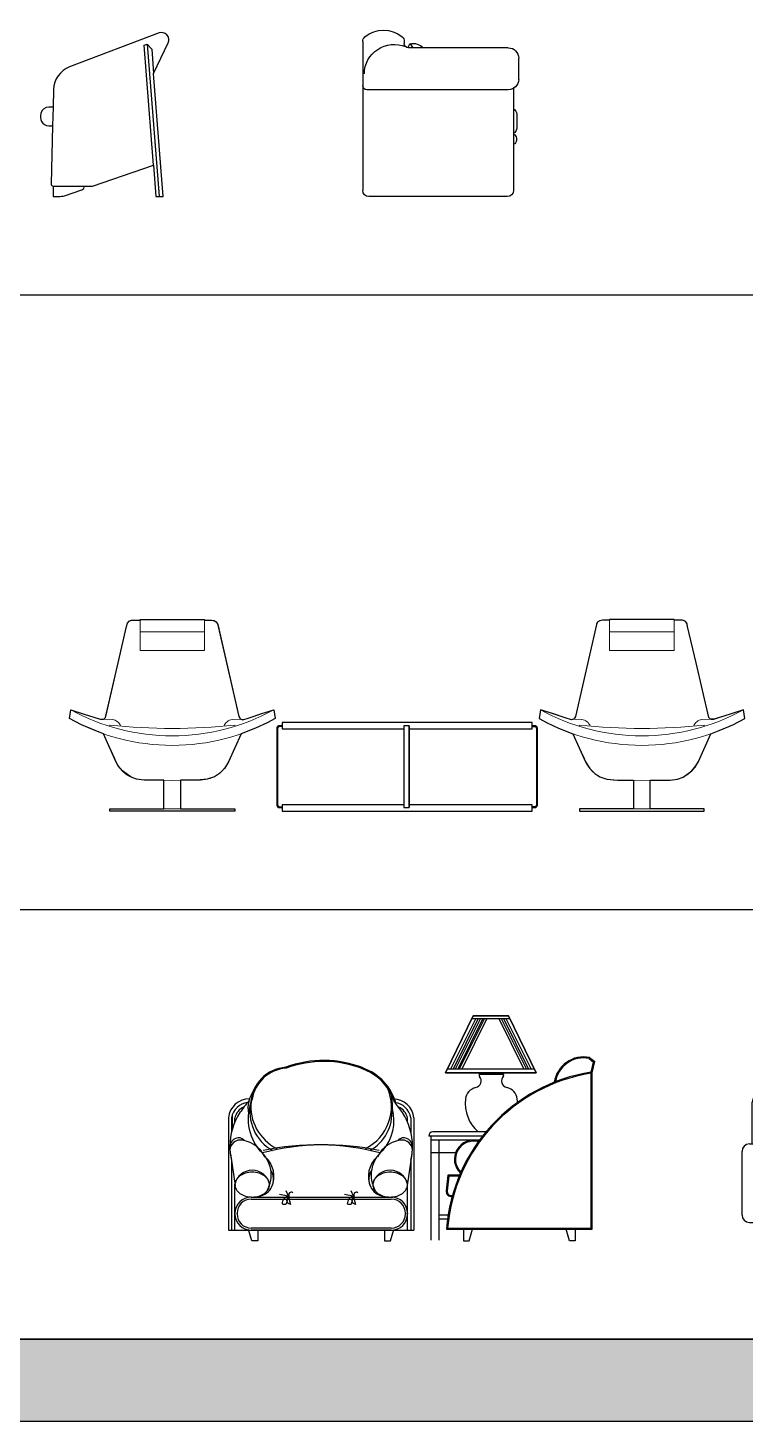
# Model space of a CAD drawing. Header units: millimetres. Extents: x 1987 to 28581, y 809 to 14560.
# Drawn here: x 16494 to 19942, y 809 to 7506 of the extents above; entities that cross this region are included whole.
import ezdxf

# ---------------------------------------------------------------- set-up
doc = ezdxf.new("R2010")
doc.units = ezdxf.units.MM
doc.set_wipeout_variables(frame=1)
doc.layers.add('www.cad-blocks.net', color=7, linetype='Continuous')

# ---------------------------------------------------------------- blocks, each defined once
blk = doc.blocks.new('A$C4A213C17')
at = {"lineweight": 0}
for p, q in [((274.3, 887.5), (174.8, 454.5)), ((339.3, 917.5), (304.3, 917.5)), ((339.3, 921), (649.3, 921)), ((339.3, 921), (339.3, 771)), ((649.3, 771), (649.3, 921)), ((684.3, 917.5), (649.3, 917.5)), ((714.3, 887.5), (813.9, 454.5)), ((2531.8, 887.5), (2432.2, 454.5)), ((2561.8, 917.5), (2596.8, 917.5)), ((2906.8, 921), (2596.8, 921)), ((2596.8, 771), (2596.8, 921)), ((2906.8, 921), (2906.8, 771)), ((2906.8, 917.5), (2941.8, 917.5)), ((2971.8, 887.5), (3071.4, 454.5)), ((339.3, 861), (649.3, 861)), ((2906.8, 861), (2596.8, 861)), ((339.3, 771), (649.3, 771)), ((2906.8, 771), (2596.8, 771)), ((6.4, 486.7), (0, 444.7)), ((6.4, 486.7), (149, 440)), ((982.3, 486.7), (839.6, 440)), ((982.3, 486.7), (988.7, 444.7)), ((2263.8, 486.7), (2257.5, 444.7)), ((2263.8, 486.7), (2406.5, 440)), ((3239.8, 486.7), (3097.1, 440)), ((3239.8, 486.7), (3246.1, 444.7)), ((165, 441.9), (205.9, 439.5)), ((194.3, 412.2), (194.3, 406.8)), ((823.7, 441.9), (782.8, 439.5)), ((794.3, 412.2), (794.3, 406.8)), ((2422.4, 441.9), (2463.3, 439.5)), ((2451.8, 412.2), (2451.8, 406.8)), ((3081.2, 441.9), (3040.3, 439.5)), ((3051.8, 412.2), (3051.8, 406.8)), ((217.7, 252.2), (163, 371.6)), ((771, 252.2), (825.7, 371.6)), ((2475.2, 252.2), (2420.4, 371.6)), ((3028.4, 252.2), (3083.2, 371.6)), ((358.6, 148.6), (494.3, 147)), ((454.3, 147.5), (454.3, 10)), ((630.1, 148.6), (494.3, 147)), ((534.3, 147.5), (534.3, 10)), ((2616.1, 148.6), (2751.8, 147)), ((2711.8, 147.5), (2711.8, 10)), ((2887.5, 148.6), (2751.8, 147)), ((2791.8, 147.5), (2791.8, 10)), ((794.3, 10), (194.3, 10)), ((194.3, 10), (194.3, 0)), ((794.3, 0), (794.3, 10)), ((2451.8, 0), (2451.8, 10)), ((2451.8, 10), (3051.8, 10)), ((3051.8, 10), (3051.8, 0)), ((194.3, 0), (794.3, 0)), ((3051.8, 0), (2451.8, 0))]:
    blk.add_line(p, q, dxfattribs=at)
for p, q in [((234, 712.1), (274.3, 887.5)), ((274.3, 887.5), (279, 903.5)), ((279, 903.5), (286.9, 911.9)), ((286.9, 911.9), (298.8, 917)), ((298.8, 917), (339.3, 917)), ((339.3, 921), (649.3, 921)), ((339.3, 917), (339.3, 921)), ((649.3, 921), (649.3, 917.5)), ((649.3, 917.5), (684.3, 917.5)), ((684.3, 917.5), (696.6, 914.8)), ((696.6, 914.8), (705.5, 908.7)), ((705.5, 908.7), (712.8, 897)), ((712.8, 897), (813.9, 454.5)), ((2533.4, 897), (2432.2, 454.5)), ((2540.6, 908.7), (2533.4, 897)), ((2549.5, 914.8), (2540.6, 908.7)), ((2561.8, 917.5), (2549.5, 914.8)), ((2596.8, 917.5), (2561.8, 917.5)), ((2906.8, 921), (2596.8, 921)), ((2596.8, 921), (2596.8, 917.5)), ((2906.8, 917), (2906.8, 921)), ((2947.4, 917), (2906.8, 917)), ((2959.3, 911.9), (2947.4, 917)), ((2967.1, 903.5), (2959.3, 911.9)), ((2971.8, 887.5), (2967.1, 903.5)), ((3012.1, 712.1), (2971.8, 887.5)), ((173.1, 449.9), (234, 712.1)), ((3073, 449.9), (3012.1, 712.1)), ((0, 444.7), (6.4, 486.7)), ((6.4, 486.7), (70.1, 465.8)), ((924.8, 467.9), (982.3, 486.7)), ((982.3, 486.7), (988.7, 444.7)), ((2263.8, 486.7), (2257.5, 444.7)), ((2321.3, 467.9), (2263.8, 486.7)), ((3239.8, 486.7), (3176, 465.8)), ((3246.1, 444.7), (3239.8, 486.7)), ((57.7, 414.9), (0, 444.7)), ((123.6, 386.2), (57.7, 414.9)), ((70.1, 465.8), (142, 442.3)), ((142, 442.3), (165, 441.9)), ((165, 441.9), (173.1, 449.9)), ((813.9, 454.5), (818.3, 445.9)), ((818.3, 445.9), (823.7, 441.9)), ((823.7, 441.9), (833.4, 439)), ((833.4, 439), (863.8, 447.9)), ((863.8, 447.9), (924.8, 467.9)), ((949.9, 424.1), (894.5, 398.3)), ((988.7, 444.7), (949.9, 424.1)), ((997.7, 402.4), (997.2, 401)), ((998.5, 404), (997.7, 402.4)), ((999.8, 405.7), (998.5, 404)), ((1001.3, 407.1), (999.8, 405.7)), ((1002.8, 408.2), (1001.3, 407.1)), ((1004.6, 409.1), (1002.8, 408.2)), ((1006.8, 409.8), (1004.6, 409.1)), ((1009.2, 410), (1006.8, 409.8)), ((1021.7, 410), (1009.2, 410)), ((1021.7, 406), (1009.2, 406)), ((2224.4, 425), (1021.7, 425)), ((1021.7, 425), (1021.7, 410)), ((2224.4, 425), (1021.7, 425)), ((1021.7, 425), (1021.7, 395)), ((1607.3, 410), (1607.3, 16.1)), ((1632.3, 410), (1607.3, 410)), ((1607.3, 410), (1607.3, 16.1)), ((1632.3, 410), (1632.3, 16.1)), ((1632.3, 16.1), (1632.3, 410)), ((2224.4, 410), (2224.4, 425)), ((2224.4, 395), (2224.4, 425)), ((2236.9, 410), (2224.4, 410)), ((2224.4, 406), (2236.9, 406)), ((2238.5, 409.9), (2236.9, 410)), ((2241.2, 409.2), (2238.5, 409.9)), ((2243.4, 408.2), (2241.2, 409.2)), ((2245.8, 406.3), (2243.4, 408.2)), ((2246.6, 405.4), (2245.8, 406.3)), ((2248, 403.3), (2246.6, 405.4)), ((2249, 400.7), (2248, 403.3)), ((2257.5, 444.7), (2296.2, 424.1)), ((2296.2, 424.1), (2351.6, 398.3)), ((2382.3, 447.9), (2321.3, 467.9)), ((2412.7, 439), (2382.3, 447.9)), ((2422.4, 441.9), (2412.7, 439)), ((2427.8, 445.9), (2422.4, 441.9)), ((2432.2, 454.5), (2427.8, 445.9)), ((3081.2, 441.9), (3073, 449.9)), ((3104.2, 442.3), (3081.2, 441.9)), ((3176, 465.8), (3104.2, 442.3)), ((3122.5, 386.2), (3188.4, 414.9)), ((3188.4, 414.9), (3246.1, 444.7)), ((163, 371.6), (123.6, 386.2)), ((222.8, 238.7), (163, 371.6)), ((825.7, 371.6), (765.1, 237)), ((894.5, 398.3), (825.7, 371.6)), ((996.8, 399), (996.7, 397.5)), ((996.7, 397.5), (996.7, 28.6)), ((997.2, 401), (996.8, 399)), ((1000.7, 397.5), (1000.7, 28.6)), ((1021.7, 395), (1607.3, 395)), ((1632.3, 395), (2224.4, 395)), ((2245.4, 397.5), (2245.4, 28.6)), ((2249.4, 397.5), (2249, 400.7)), ((2249.4, 28.6), (2249.4, 397.5)), ((2351.6, 398.3), (2420.4, 371.6)), ((2420.4, 371.6), (2481, 237)), ((3023.3, 238.7), (3083.2, 371.6)), ((3083.2, 371.6), (3122.5, 386.2)), ((234.4, 217.1), (222.8, 238.7)), ((254.5, 192.3), (234.4, 217.1)), ((745.2, 204.5), (721.1, 180.7)), ((765.1, 237), (745.2, 204.5)), ((2481, 237), (2500.9, 204.5)), ((2500.9, 204.5), (2525.1, 180.7)), ((2991.7, 192.3), (3011.7, 217.1)), ((3011.7, 217.1), (3023.3, 238.7)), ((296.2, 163), (254.5, 192.3)), ((322.9, 153.3), (296.2, 163)), ((358.6, 148.6), (322.9, 153.3)), ((401.5, 148.1), (358.6, 148.6)), ((454.3, 147.5), (401.5, 148.1)), ((454.3, 10), (454.3, 147.5)), ((611.9, 148.4), (534.3, 147.5)), ((534.3, 147.5), (534.3, 10)), ((662.1, 152.4), (611.9, 148.4)), ((696.5, 164.9), (662.1, 152.4)), ((721.1, 180.7), (696.5, 164.9)), ((2525.1, 180.7), (2549.6, 164.9)), ((2549.6, 164.9), (2584, 152.4)), ((2584, 152.4), (2634.2, 148.4)), ((2634.2, 148.4), (2711.8, 147.5)), ((2711.8, 147.5), (2711.8, 10)), ((2791.8, 147.5), (2844.6, 148.1)), ((2791.8, 10), (2791.8, 147.5)), ((2844.6, 148.1), (2887.5, 148.6)), ((2887.5, 148.6), (2923.3, 153.3)), ((2923.3, 153.3), (2950, 163)), ((2950, 163), (2991.7, 192.3)), ((194.3, 0), (194.3, 10)), ((194.3, 10), (454.3, 10)), ((534.3, 10), (794.3, 10)), ((794.3, 10), (794.3, 0)), ((996.7, 28.6), (997.1, 25.7)), ((997.1, 25.7), (998.1, 22.9)), ((998.1, 22.9), (999.5, 20.7)), ((999.5, 20.7), (1000.4, 19.8)), ((1000.4, 19.8), (1002.2, 18.3)), ((1002.2, 18.3), (1003.9, 17.3)), ((1003.9, 17.3), (1005.4, 16.7)), ((1005.4, 16.7), (1007.5, 16.2)), ((1007.5, 16.2), (1009.2, 16.1)), ((1009.2, 20.1), (1021.7, 20.1)), ((1009.2, 16.1), (1021.7, 16.1)), ((1607.3, 30), (1021.7, 30)), ((1021.7, 30), (1021.7, 0)), ((1021.7, 16.1), (1021.7, 0)), ((1607.3, 16.1), (1632.3, 16.1)), ((2224.4, 30), (1632.3, 30)), ((2224.4, 0), (2224.4, 30)), ((2236.9, 20.1), (2224.4, 20.1)), ((2224.4, 0), (2224.4, 16.1)), ((2224.4, 16.1), (2236.9, 16.1)), ((2236.9, 16.1), (2239.6, 16.4)), ((2239.6, 16.4), (2241.3, 16.9)), ((2241.3, 16.9), (2244.2, 18.4)), ((2244.2, 18.4), (2245.8, 19.8)), ((2245.8, 19.8), (2247.5, 22)), ((2247.5, 22), (2248.6, 24.2)), ((2248.6, 24.2), (2249.3, 26.7)), ((2249.3, 26.7), (2249.4, 28.6)), ((2711.8, 10), (2451.8, 10)), ((2451.8, 10), (2451.8, 0)), ((3051.8, 10), (2791.8, 10)), ((3051.8, 0), (3051.8, 10)), ((794.3, 0), (194.3, 0)), ((1021.7, 0), (1623.1, 0)), ((1021.7, 0), (2224.4, 0)), ((1623.1, 0), (2224.4, 0)), ((2451.8, 0), (3051.8, 0))]:
    blk.add_line(p, q)
for centre, radius, start, end in [((304.3, 887.5), 30, 90, 180), ((684.3, 887.5), 30, 0, 90), ((2561.8, 887.5), 30, 90, 180), ((2941.8, 887.5), 30, 0, 90), ((497.8, 1381.6), 1021, 241.22308, 269.80304), ((490.8, 1381.6), 1021, 270.19696, 298.77692), ((2755.3, 1381.6), 1021, 241.22308, 269.80304), ((2748.3, 1381.6), 1021, 270.19696, 298.77692), ((497.8, 1336.1), 1021, 240.81566, 269.80304), ((155.3, 459), 20, 251.8703, 347.04803), ((494.3, 3358.6), 2961.6, 264.18624, 275.81376), ((200.5, 391.3), 48.4, 19.39069, 83.69185), ((490.8, 1336.1), 1021, 270.19696, 299.18434), ((788.1, 391.3), 48.4, 96.30815, 160.60931), ((833.4, 459), 20, 192.95197, 288.1297), ((2755.3, 1336.1), 1021, 240.81566, 269.80304), ((2412.7, 459), 20, 251.8703, 347.04803), ((2751.8, 3358.6), 2961.6, 264.18624, 275.81376), ((2458, 391.3), 48.4, 19.39069, 83.69185), ((2748.3, 1336.1), 1021, 270.19696, 299.18434), ((3045.6, 391.3), 48.4, 96.30815, 160.60931), ((3090.9, 459), 20, 192.95197, 288.1297), ((360.3, 298.6), 150, 198.02043, 269.33496), ((628.3, 298.6), 150, 270.66504, 341.97957), ((2617.8, 298.6), 150, 198.02043, 269.33496), ((2885.8, 298.6), 150, 270.66504, 341.97957)]:
    blk.add_arc(centre, radius, start, end, dxfattribs=at)
for centre, start, end in [((1009.2, 397.5), 90, 180), ((2236.9, 397.5), 0, 90), ((1009.2, 28.6), 180, 270), ((2236.9, 28.6), 270, 0)]:
    blk.add_arc(centre, 8.5, start, end)
blk = doc.blocks.new('A$C425441F1')
for points in [[(1639.3, 0), (1667.3, 0), (1667.3, 55.3), (1748.6, 55.3), (1748.6, 807.4), (1761.1, 860.7), (1735.7, 880.7), (1703.4, 883.3), (1675.8, 879.6), (1656.2, 873.5), (1635.2, 863.3), (1619.6, 852.6), (1605.1, 839.5), (1596.7, 829.9), (1583.2, 810), (1573.2, 788.1), (1567.6, 767.7), (1566.5, 761.6), (1541.6, 750.9), (1510.7, 736.6), (1488.3, 725.3), (1464.5, 712.2), (1433.4, 693.6), (1409.1, 677.8), (1389.7, 664.2), (1388.2, 683.8), (1383.3, 700), (1376.2, 712), (1365.5, 723.2), (1352, 731.8), (1342.1, 735.4), (1331.7, 738.6), (1325, 742.7), (1317.7, 750.9), (1314.2, 758.8), (1312.9, 767.9), (1315.6, 780.8), (1321.1, 788.9), (1323.4, 793.7), (1323.6, 797.2), (1323.1, 800), (1320.5, 804.5), (1317.8, 806.7), (1317.8, 807.1), (1478.8, 807.1), (1345.8, 1080.7), (1177.3, 1080.7), (1044.3, 807.1), (1211.1, 807.1), (1211.1, 806.7), (1207.8, 803.9), (1205.8, 800.4), (1205.1, 796.3), (1207.6, 788.9), (1211.4, 783.4), (1213.5, 778.7), (1215.3, 769.8), (1215.1, 763.9), (1214.1, 759), (1208.8, 748.5), (1201.9, 741.7), (1195.3, 738), (1185.9, 735.4), (1176, 731.7), (1166.8, 726.4), (1159.9, 720.8), (1156.8, 717.7), (1149.3, 708.1), (1145.7, 701.6), (1143.6, 696.9), (1138.7, 669.7), (1138.7, 651.6), (1140.7, 631.8), (1142.6, 621.6), (1148.5, 600.5), (1162.8, 569), (1176.9, 547.8), (1188.6, 534.2), (1200, 523), (983, 523), (977.7, 522.3), (971.8, 519.6), (965.5, 512.8), (963.3, 506.8), (963, 503), (974.8, 503), (974.8, 3), (1013, 3), (1013, 103), (1053.6, 103), (1052.7, 96.1), (1051.6, 86.5), (1049.3, 63.6), (1048.6, 55.3), (1130.1, 55.3), (1130.1, 0), (1157.9, 0), (1174.1, 55.3), (1623.1, 55.6)], [(778.6, 0), (750.6, 0), (750.6, 50.4), (141.4, 50.4), (141.4, 0), (113.4, 0), (98.1, 50.4), (0, 50.4), (0, 590.4), (3.6, 609.1), (14.7, 633.7), (36.6, 658.7), (60.6, 673.3), (86.6, 680.5), (100.5, 681.5), (107.8, 698), (118.3, 717), (136.4, 751.3), (159.1, 779.5), (188.4, 803.6), (213.2, 817.4), (239.4, 827.1), (258.7, 831.4), (276, 833.4), (301.1, 842.1), (332.2, 850.9), (368.4, 858.6), (403.3, 863.5), (432.7, 865.8), (472.6, 866.2), (499.3, 864.8), (525, 862.1), (551.9, 857.9), (572.9, 853.6), (591.1, 849.1), (612.6, 842.8), (648, 830.4), (661.5, 823.7), (679.5, 815.2), (707.5, 798.2), (726.7, 783.3), (755.4, 754.4), (773.7, 729.8), (788.1, 704.9), (796.6, 686.1), (798.5, 681.2), (818, 677.9), (833.5, 672.3), (851.7, 661.6), (864.4, 650.3), (878.3, 632.1), (887.5, 611.7), (891.4, 595.2), (892, 590.4), (892, 50.4), (793.9, 50.4)]]:
    blk.add_wipeout(points)
for p, q in [((1044.3, 807.1), (1177.3, 1080.7)), ((1177.3, 1080.7), (1044.3, 807.1)), ((1177.3, 1080.7), (1345.8, 1080.7)), ((1345.8, 1080.7), (1177.3, 1080.7)), ((1345.8, 1080.7), (1478.8, 807.1)), ((1478.8, 807.1), (1345.8, 1080.7)), ((1188.8, 1068), (1069.3, 827.4)), ((1201.1, 1068), (1081.6, 827.4)), ((1211.2, 1068), (1091.7, 827.4)), ((1223.5, 1068), (1104, 827.4)), ((1230.5, 1068), (1110.9, 827.4)), ((1242.8, 1068), (1123.2, 827.4)), ((1171, 1067.8), (1351.9, 1067.8)), ((1299.6, 1068), (1419.2, 827.4)), ((1311.9, 1068), (1431.5, 827.4)), ((1322, 1068), (1441.5, 827.4)), ((1334.3, 1068), (1453.8, 827.4)), ((1733.6, 876.1), (1755.5, 858.7)), ((1735.7, 880.7), (1761.1, 860.7)), ((1478.8, 807.1), (1044.3, 807.1)), ((1044.3, 807.1), (1478.8, 807.1)), ((1053.8, 826.7), (1469.3, 826.7)), ((1211, 806.7), (1317.8, 806.7)), ((1743.6, 60.3), (1743.6, 805)), ((1744.1, 810.1), (1755.5, 858.7)), ((1748.6, 807.4), (1761.1, 860.7)), ((1748.6, 55.3), (1748.6, 807.4)), ((1205.6, 800), (1323.1, 800)), ((18.2, 603.6), (18.2, 536.8)), ((0, 590.4), (0, 50.4)), ((15, 591.1), (15, 521.6)), ((31, 569.9), (31, 588.4)), ((861, 569.9), (861, 588.4)), ((877, 591.1), (877, 521.6)), ((892, 590.4), (892, 50.4)), ((1222, 503), (963, 503)), ((974.8, 3), (974.8, 503)), ((1206.8, 483), (974.8, 483)), ((1238.2, 523), (983, 523)), ((1013, 3), (1013, 483)), ((10, 417.4), (32, 265.4)), ((882, 417.4), (860, 265.4)), ((1092.2, 423), (974.8, 423)), ((15, 385.1), (15, 50.4)), ((877, 385.1), (877, 50.4)), ((31, 50.4), (31, 272.3)), ((861, 50.4), (861, 272.3)), ((1055.6, 314.3), (1046.6, 240.3)), ((1060.1, 309.3), (1051.6, 239.7)), ((1111.1, 314.3), (1055.6, 314.3)), ((1109, 309.3), (1060.1, 309.3)), ((108.8, 209.4), (790.1, 209.4)), ((109.6, 209.4), (783, 209.4)), ((245.5, 223.1), (286.9, 216)), ((276.3, 240.8), (286.9, 216)), ((286.9, 216), (276.9, 175.2)), ((285.7, 179.9), (278.3, 201.7)), ((286.9, 216), (298.3, 173.5)), ((558.4, 223.2), (599.9, 216.1)), ((589.2, 240.9), (599.9, 216.1)), ((599.9, 216.1), (589.8, 175.3)), ((598.7, 180), (591.2, 201.8)), ((599.9, 216.1), (611.2, 173.6)), ((109.6, 199.4), (783, 199.4)), ((298.3, 173.5), (285.7, 179.9)), ((611.2, 173.6), (598.7, 180)), ((31.6, 128.4), (31.6, 131.4)), ((41.6, 128.4), (41.6, 131.4)), ((851, 131.4), (851, 128.4)), ((861, 131.4), (861, 128.4)), ((1056.5, 123), (1013, 123)), ((1053.6, 103), (1013, 103)), ((0, 50.4), (892, 50.4)), ((113.4, 0), (97.2, 53.4)), ((783, 60.4), (109.6, 60.4)), ((783, 50.4), (109.6, 50.4)), ((141.4, 0), (113.4, 0)), ((141.4, 50.4), (141.4, 0)), ((750.6, 50.4), (750.6, 0)), ((750.6, 0), (778.6, 0)), ((778.6, 0), (794.8, 53.4)), ((1048.6, 55.3), (1748.6, 55.3)), ((1054, 60.3), (1743.6, 60.3)), ((1129.9, 52.6), (1129.9, 0)), ((1129.9, 0), (1157.9, 0)), ((1157.9, 0), (1174.2, 55.6)), ((1639.3, 0), (1623.1, 55.6)), ((1667.3, 0), (1639.3, 0)), ((1667.3, 52.6), (1667.3, 0))]:
    blk.add_line(p, q)
for centre, radius, start, end in [((1708.4, 739.8), 143.6, 79.04863, 171.25431), ((1708.4, 739.8), 138.6, 79.54872, 170.04108), ((289.3, 651.4), 182.6, 93.98554, 176.965), ((289.3, 651.4), 177.6, 93.98554, 170.87908), ((458.1, 348.7), 517.8, 68.48427, 110.59163), ((458.1, 348.7), 512.8, 68.48427, 110.59163), ((563, 591.9), 246.9, 17.59174, 71.24187), ((563, 591.9), 251.9, 14.36591, 71.24187), ((1873.1, -6.5), 826.8, 98.97406, 175.71099), ((1873.1, -6.5), 821.8, 99.06415, 175.33516), ((1217.2, 796.3), 12.1, 120.89137, 217.62225), ((1311.5, 796.3), 12.1, 322.37775, 59.10863), ((1183, 767.9), 32.3, 282.2329, 40.47748), ((1345.2, 767.9), 32.3, 135.10293, 257.7671), ((100.5, 580.5), 100.9, 89.51133, 174.40695), ((508.9, 316.7), 542.9, 139.07161, 146.58152), ((242.1, 635.9), 148, 144.27044, 189.52764), ((333.5, 586), 238.7, 156.9166, 219.74968), ((560.7, 643.7), 223.1, 296.13866, 23.99669), ((512.5, 645.7), 276.4, 357.45146, 12.4082), ((791.5, 580.5), 100.9, 5.59305, 89.14406), ((1322.1, 660.2), 183.7, 173.56714, 228.32095), ((1203.5, 673.6), 64.2, 102.2329, 173.56714), ((1324.7, 673.6), 64.2, 6.43286, 77.7671), ((1206.1, 660.2), 183.7, 1.24522, 6.43286), ((301.8, 453.4), 294.8, 146.58152, 180), ((104.5, 574.5), 91, 97.77354, 169.49072), ((104.5, 574.5), 74.8, 113.01424, 169.27039), ((316.8, 619.2), 213.4, 167.29826, 240.57494), ((331.3, 643.7), 223.1, 173.61066, 243.86134), ((579.4, 614.6), 207.2, 299.03654, 4.56537), ((578.1, 577), 217.9, 318.77231, 15.01061), ((383.1, 316.7), 542.9, 33.41848, 40.11135), ((787.5, 574.5), 91, 10.50928, 82.22646), ((787.5, 574.5), 74.8, 10.72961, 66.98576), ((590.2, 453.4), 294.8, 0, 33.41848), ((56.7, 434.2), 49.4, 95.51029, 189.15847), ((48.3, 453.8), 40.5, 46.90393, 174.94508), ((49, 344.1), 139.3, 24.26275, 91.64788), ((843, 344.1), 139.3, 88.35212, 155.73725), ((843.7, 453.8), 40.5, 5.05492, 133.09607), ((835.3, 434.2), 49.4, 350.84153, 84.48971), ((983, 503), 20, 90, 180), ((1177.9, 391.7), 91.3, 73.37939, 227.0029), ((1177.9, 391.7), 86.3, 74.53834, 225.84395), ((301.8, 453.4), 294.8, 180, 193.37903), ((52.4, 315.2), 153.2, 329.90326, 50.44776), ((468.1, -775.2), 1235.6, 77.99932, 104.24729), ((423.9, -775.2), 1235.6, 75.75271, 102.00068), ((92.5, 308.8), 126.8, 335.58147, 48.23513), ((799.5, 308.8), 126.8, 131.76487, 204.41853), ((839.6, 315.2), 153.2, 129.55224, 210.09674), ((590.2, 453.4), 294.8, 346.62097, 0), ((114.7, 252.6), 85.8, 14.00744, 167.36485), ((135.5, 294.2), 81.5, 277.39952, 32.81788), ((756.5, 294.2), 81.5, 147.18212, 262.60048), ((777.3, 252.6), 85.8, 12.63515, 165.99256), ((74.1, 269.4), 43.1, 149.83094, 180), ((74.1, 269.4), 43.1, 180, 210.16906), ((93.5, 258.1), 65.5, 125.47272, 149.83094), ((106.2, 240.2), 87.4, 106.4444, 125.47272), ((114.5, 212.1), 116.8, 90, 106.4444), ((114.5, 212.1), 116.8, 73.5556, 90), ((122.8, 240.2), 87.4, 54.52728, 73.5556), ((135.5, 258.1), 65.5, 30.16906, 54.52728), ((154.9, 269.4), 43.1, 0, 30.16906), ((154.9, 269.4), 43.1, 329.83094, 0), ((737.1, 269.4), 43.1, 149.83094, 180), ((737.1, 269.4), 43.1, 180, 210.16906), ((756.5, 258.1), 65.5, 125.47272, 149.83094), ((769.2, 240.2), 87.4, 106.4444, 125.47272), ((777.5, 212.1), 116.8, 90, 106.4444), ((777.5, 212.1), 116.8, 73.5556, 90), ((785.8, 240.2), 87.4, 54.52728, 73.5556), ((798.5, 258.1), 65.5, 30.16906, 54.52728), ((817.9, 269.4), 43.1, 0, 30.16906), ((817.9, 269.4), 43.1, 329.83094, 0), ((109.6, 131.4), 78, 90, 180), ((93.5, 280.6), 65.5, 210.16906, 234.52728), ((106.2, 298.5), 87.4, 234.52728, 253.5556), ((114.5, 326.6), 116.8, 253.5556, 270), ((114.5, 326.6), 116.8, 270, 286.4444), ((122.8, 298.5), 87.4, 286.4444, 305.47272), ((135.5, 280.6), 65.5, 305.47272, 329.83094), ((294.4, 177.6), 35.9, 92.88464, 181.89999), ((302.4, 220.7), 12.2, 53.39584, 216.551), ((607.4, 177.7), 35.9, 92.88464, 181.89999), ((615.4, 220.8), 12.2, 53.39584, 216.551), ((756.5, 280.6), 65.5, 210.16906, 234.52728), ((769.2, 298.5), 87.4, 234.52728, 253.5556), ((777.5, 326.6), 116.8, 253.5556, 270), ((777.5, 326.6), 116.8, 270, 286.4444), ((783, 131.4), 78, 0, 90), ((785.8, 298.5), 87.4, 286.4444, 305.47272), ((798.5, 280.6), 65.5, 305.47272, 329.83094), ((1071.6, 237.3), 25.1, 173.06565, 279.7438), ((1071.6, 237.3), 20.1, 173.06565, 286.68084), ((109.6, 131.4), 68, 90, 180), ((271.5, 234.5), 59.6, 257.43584, 275.18833), ((584.4, 234.6), 59.6, 257.43584, 275.18833), ((783, 131.4), 68, 0, 90), ((109.6, 128.4), 78, 180, 270), ((109.6, 128.4), 68, 180, 270), ((783, 128.4), 68, 270, 0), ((783, 128.4), 78, 270, 0)]:
    blk.add_arc(centre, radius, start, end)
blk = doc.blocks.new('A$C3DA133B5')
for p, q in [((84.4, 702.7), (887.1, 702.7)), ((49, 465.8), (49, 667.3)), ((342.7, 481.2), (284.1, 604.8)), ((284.1, 604.8), (355.7, 591.8)), ((420.9, 591.8), (629.3, 630.9)), ((609.8, 624.4), (551.1, 591.8)), ((629.3, 630.9), (668.4, 656.9)), ((668.4, 656.9), (655.3, 520.2)), ((922.5, 465.8), (922.5, 667.3)), ((290.6, 598.3), (336.2, 552.8)), ((355.7, 598.3), (420.9, 591.8)), ((355.7, 591.8), (433.9, 552.8)), ((655.3, 520.2), (661.9, 572.3)), ((661.9, 572.3), (733.5, 422.6)), ((401.3, 377.1), (342.7, 481.2)), ((0, 123.9), (0, 430.4)), ((35.4, 465.8), (150.4, 465.8)), ((185.8, 88.5), (185.8, 430.4)), ((394.8, 357.6), (414.4, 422.6)), ((414.4, 422.6), (401.3, 377.1)), ((740, 383.6), (707.5, 416.1)), ((733.5, 422.6), (746.5, 357.6)), ((779.2, 88.5), (779.2, 430.4)), ((814.6, 465.8), (929.6, 465.8)), ((965, 123.9), (965, 430.4)), ((996.6, 465.8), (1381.1, 465.8)), ((996.6, 0), (996.6, 465.8)), ((1024.7, 436.9), (1348.3, 436.9)), ((1024.7, 0), (1024.7, 436.9)), ((1024.9, 430.9), (1347.5, 430.9)), ((1030.2, 271.2), (1030.2, 436.9)), ((1033.2, 424.5), (1304.5, 396)), ((1348.3, 0), (1348.3, 436.9)), ((1381.1, 0), (1381.1, 465.8)), ((185.8, 359.1), (779.2, 359.1)), ((603.2, 357.6), (394.8, 357.6)), ((674.9, 370.6), (603.2, 357.6)), ((746.5, 357.6), (629.3, 377.1)), ((629.3, 377.1), (674.9, 370.6)), ((1304.5, 396), (1348.3, 271.2)), ((1024.7, 271.2), (1348.3, 271.2)), ((185.8, 209.4), (779.2, 209.4)), ((35.4, 88.5), (929.6, 88.5)), ((35.4, 88.5), (929.6, 88.5)), ((74.7, 88.5), (74.7, 0)), ((133.1, 88.5), (133.1, 0)), ((840.8, 88.5), (840.8, 0)), ((899.3, 88.5), (899.3, 0)), ((1024.7, 88.5), (1348.3, 88.5)), ((1024.9, 83.3), (1347.5, 83.3)), ((74.7, 0), (133.1, 0)), ((840.8, 0), (899.3, 0)), ((996.6, 0), (1024.7, 0)), ((1348.3, 0), (1381.1, 0))]:
    blk.add_line(p, q)
for centre, start, end in [((84.4, 667.3), 90, 180), ((887.1, 667.3), 0, 90), ((35.4, 430.4), 90, 180), ((150.4, 430.4), 0, 90), ((814.6, 430.4), 90, 180), ((929.6, 430.4), 0, 90), ((35.4, 123.9), 180, 270), ((929.6, 123.9), 270, 0)]:
    blk.add_arc(centre, 35.4, start, end)
blk = doc.blocks.new('A$C1C0D064E')
for p, q in [((549.8, 744.8, 342.9), (549.8, 734.9, 342.9)), ((749.8, 744.8, 342.9), (749.8, 30, 342.9)), ((50, 714.9, 342.9), (529.8, 714.9, 342.9)), ((0, 563.3, 342.9), (0, 664.9, 342.9)), ((25, 520, 342.9), (25, 30, 342.9)), ((50, 513.3, 342.9), (729.8, 513.3, 342.9)), ((9.3, 395.3, 342.9), (9.3, 330, 342.9)), ((11.2, 280, 342.9), (11.2, 270, 342.9)), ((55, 0, 342.9), (719.8, 0, 342.9))]:
    blk.add_line(p, q)
for centre, radius, start, end in [((579.8, 744.8, 342.9), 30, 129.59367, 180), ((649.8, 660.2, 342.9), 139.8, 50.40633, 129.59367), ((719.8, 744.8, 342.9), 30, 0, 50.40633), ((50, 664.9, 342.9), 50, 90, 180), ((509.7, 663.5, 342.9), 72.5, 79.34913, 134.8945), ((458.5, 699, 342.9), 73.8, 12.41446, 28.99214), ((529.8, 734.9, 342.9), 20, 270, 0), ((598.3, 587.7, 342.9), 143.7, 0.71761, 112.23704), ((50, 563.3, 342.9), 50, 180, 270), ((729.8, 533.3, 342.9), 20, 270, 0), ((39.3, 395.3, 342.9), 30, 118.37722, 180), ((39.3, 330, 342.9), 30, 180, 241.62278), ((31.2, 280, 342.9), 20, 108.1782, 180), ((31.2, 270, 342.9), 20, 180, 251.8218), ((55, 30, 342.9), 30, 180, 270), ((719.8, 30, 342.9), 30, 270, 0)]:
    blk.add_arc(centre, radius, start, end)
blk.add_open_spline([(523.1, 734.8, 342.9), (517.9, 728.3, 342.9), (512.7, 721.8, 342.9), (508.1, 714.9, 342.9)], degree=3)
blk = doc.blocks.new('A$C1E5C32F5')
blk.add_line((513.3, 732), (569.9, 0))
at = {"ltscale": 40}
blk.add_line((61.4, 50), (211.4, 50), dxfattribs=at)
blk.add_lwpolyline([(543.2, 151.1), (554.8, 0), (589.9, 0), (544.2, 591.4), (614.1, 738.5, 0.676232), (570.1, 786.3), (140.4, 622.8, 0.304121), (63.1, 513.8), (60.9, 430), (40.6, 430, 0.3442), (1.8, 399.7, 0.18347), (5.3, 361.1, 0.276093), (40.6, 340), (58.6, 340), (51.4, 60.3, 0.421949), (61.4, 50), (61.4, 0), (88, 0, 0.068864), (115.1, 3.8), (199, 32, 0.285242), (211.4, 50), (249.9, 50), (543.2, 151.1)], format="xyb")
for points in [[(543.2, 151.1), (498.6, 727.4), (513.3, 732), (535.1, 708.5), (544.2, 591.4)], [(60.9, 430), (58.6, 340)]]:
    blk.add_lwpolyline(points)
blk = doc.blocks.new('FORMAT')
at = {"layer": 'www.cad-blocks.net', "true_color": 0x546d8e}
h = blk.add_hatch(color=155, dxfattribs=at)
h.set_gradient(color1=(68, 68, 68), color2=(84, 109, 142), tint=1)
h.paths.add_polyline_path([(3579.3, 1202.2), (3579.3, 808.9), (28581.4, 808.9), (28581.4, 1202.2)])
h.paths.add_polyline_path([(21213.7, 893.7), (28332.4, 893.7), (28332.4, 1124), (21213.7, 1124)], flags=24)
blk.add_line((28581.4, 1202.2), (3579.3, 1202.2))
at = {"layer": 'www.cad-blocks.net', "color": 155, "true_color": 0x546d8e}
for p, q in [((3579.3, 6222.4), (28581.4, 6222.4)), ((3579.3, 3268.6), (28581.4, 3268.6)), ((28581.4, 1202.2), (3579.3, 1202.2)), ((3579.3, 1202.2), (28581.4, 1202.2)), ((3579.3, 808.9), (28581.4, 808.9))]:
    blk.add_line(p, q, dxfattribs=at)
at = {"layer": 'www.cad-blocks.net'}
blk.add_line((3579.3, 1202.2), (28581.4, 1202.2), dxfattribs=at)

msp = doc.modelspace()

# ---------------------------------------------------------------- block references
at = {"xscale": -1}
msp.add_blockref('A$C1C0D064E', (18853.7, 6695.6, -342.9), dxfattribs=at)
for name, p in [('A$C1E5C32F5', (16554.7, 6695.6)), ('A$C4A213C17', (16694.2, 3741.8)), ('A$C425441F1', (17458.2, 1676.4)), ('A$C3DA133B5', (19927.3, 1675.4))]:
    msp.add_blockref(name, p)

# ---------------------------------------------------------------- next in the draw order: block references
msp.add_blockref('FORMAT', (0, 0))

doc.saveas('drawing.dxf')
